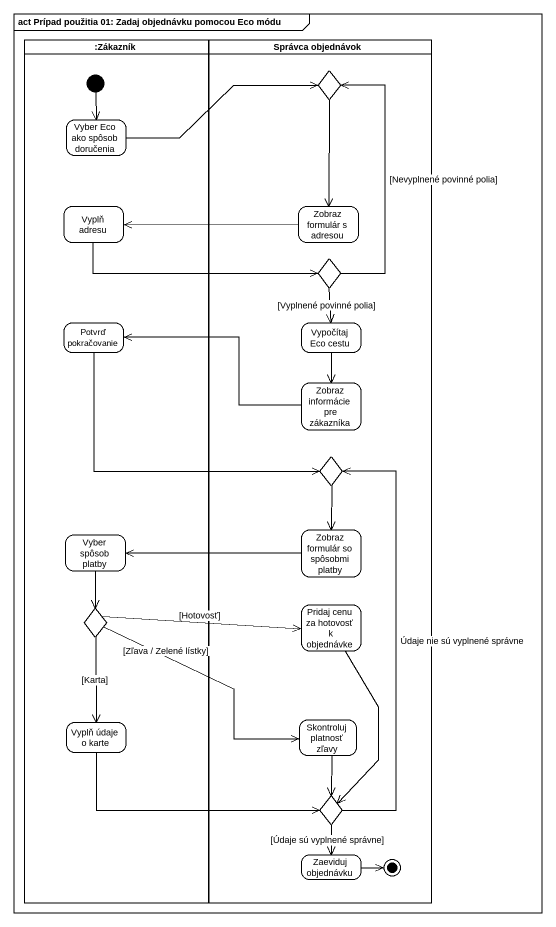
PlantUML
@startuml
mainframe act Prípad použitia 01: Zadaj objednávku pomocou Eco módu
hide empty description
state ":Zákazník" as Zákazník <<partition>> {
  state "Vyber Eco ako spôsob doručenia" as Vyber_Eco_ako_spôsob
  state "Vyplň adresu" as Vyplň_adresu
  state "Potvrď pokračovanie" as Potvrď_pokračovanie
  state "Vyber spôsob platby" as Vyber_spôsob_platby
  state choice4 <<choice>>
  state "Vyplň údaje o karte" as Vyplň_údaje_o_karte
  [*] --> Vyber_Eco_ako_spôsob
}
state "Správca objednávok" as Správca_objednávok <<partition>> {
  state choice1 <<choice>>
  state "Zobraz formulár s adresou" as Zobraz_formulár_s_adresou
  state choice2 <<choice>>
  state "Vypočítaj Eco cestu" as Vypočítaj_Eco_cestu
  state "Zobraz informácie pre zákazníka" as Zobraz_informácie_pre
  state choice3 <<choice>>
  state "Zobraz formulár so spôsobmi platby" as Zobraz_formulár_so_spôsobmi
  state "Pridaj cenu za hotovosť k objednávke" as Pridaj_cenu_za_hotovosť_k
  state "Skontroluj platnosť zľavy" as Skontroluj_platnosť_zľavy
  state choice5 <<choice>>
  state "Zaeviduj objednávku" as Zaeviduj_objednávku
  Zaeviduj_objednávku -right-> [*]
}
choice1 --> Zobraz_formulár_s_adresou
Vyber_Eco_ako_spôsob -right-> choice1
Vyplň_adresu -right-> choice2
Zobraz_formulár_s_adresou -left-> Vyplň_adresu
choice2 -up-> choice1 : [Nevyplnené povinné polia]
choice2 --> Vypočítaj_Eco_cestu : [Vyplnené povinné polia]
Potvrď_pokračovanie -right-> choice3
Vypočítaj_Eco_cestu --> Zobraz_informácie_pre
Zobraz_informácie_pre -left-> Potvrď_pokračovanie
choice3 --> Zobraz_formulár_so_spôsobmi
Vyber_spôsob_platby --> choice4
Zobraz_formulár_so_spôsobmi -left-> Vyber_spôsob_platby
choice4 -right-> Pridaj_cenu_za_hotovosť_k : [Hotovosť]
choice4 --> Vyplň_údaje_o_karte : [Karta]
choice4 -right-> Skontroluj_platnosť_zľavy : [Zľava / Zelené lístky]
Pridaj_cenu_za_hotovosť_k --> choice5
Vyplň_údaje_o_karte -right-> choice5
Skontroluj_platnosť_zľavy --> choice5
choice5 -up-> choice3 : Údaje nie sú vyplnené správne
choice5 --> Zaeviduj_objednávku : [Údaje sú vyplnené správne]
@enduml
